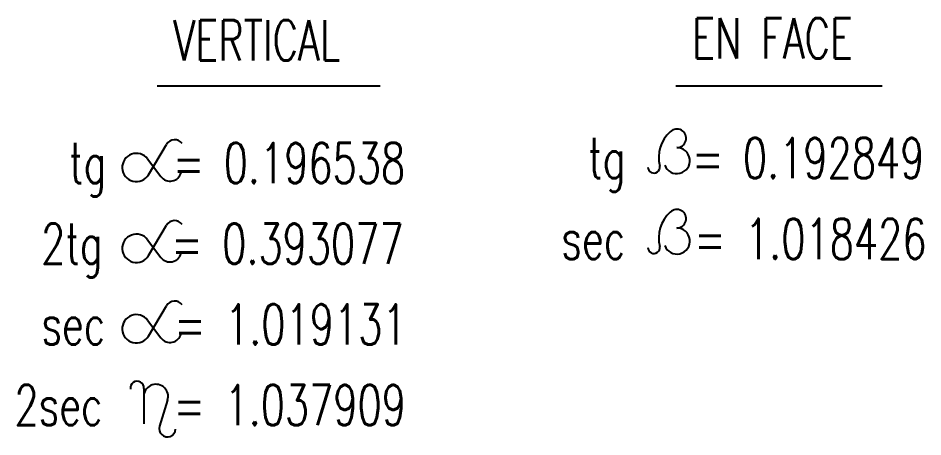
# Model space of a CAD drawing. Extents: x 533388 to 549608, y -20540 to -9060.
# Drawn here: x 546293 to 547639, y -17013 to -16390 of the extents above; entities that cross this region are included whole.
import ezdxf

# ---------------------------------------------------------------- set-up
doc = ezdxf.new("R2010")
doc.units = 0
doc.header["$LTSCALE"] = 200
doc.header["$MEASUREMENT"] = 0
doc.layers.add('LINEA-MEDIA', color=7, linetype='CONTINUOUS')
doc.styles.add('RS', font='ROMANS8.shx', dxfattribs={"width": 0.7})

msp = doc.modelspace()

# ---------------------------------------------------------------- linework, layer by layer
at = {"layer": 'LINEA-MEDIA'}
for p, q in [((546499.764, -16490.653), (546831.284, -16490.653)), ((547271.142, -16490.653), (547578.105, -16490.653)), ((546486.753, -16622.674), (546513.417, -16577.645)), ((546485.433, -16599.267), (546505.287, -16625.53)), ((546486.753, -16742.846), (546513.417, -16697.817)), ((546485.433, -16719.44), (546505.287, -16745.702)), ((546486.753, -16862.518), (546513.417, -16817.489)), ((546485.433, -16839.111), (546505.287, -16865.374)), ((546479.882, -16940.514), (546479.882, -16993.004)), ((546515.079, -16957.783), (546503.014, -16996.532))]:
    msp.add_line(p, q, dxfattribs=at)
for centre, radius, start, end in [((547272.683, -16568.542), 13.827, 270, 135.157666), ((547297.766, -16597.347), 51.996, 132.141042, 193.778634), ((546525.588, -16584.852), 14.145, 36.935571, 149.368163), ((547272.683, -16601.727), 19.358, 200.722607, 90), ((546468.651, -16611.954), 21.038, 37.08899, 329.368163), ((546518.784, -16615.326), 16.92, 217.08899, 345.851113), ((547238.487, -16611.318), 8.921, 179.906205, 10.244605), ((547272.683, -16688.131), 13.827, 270, 135.157666), ((547297.766, -16716.935), 51.996, 132.141042, 193.778634), ((546525.588, -16705.024), 14.145, 36.935571, 149.368163), ((547272.683, -16721.315), 19.358, 200.722607, 90), ((546468.651, -16732.127), 21.038, 37.08899, 329.368163), ((547238.487, -16730.906), 8.921, 179.906205, 10.244605), ((546518.784, -16735.498), 16.92, 217.08899, 345.851113), ((546525.588, -16824.696), 14.145, 36.935571, 149.368163), ((546468.651, -16851.798), 21.038, 37.08899, 329.368163), ((546518.784, -16855.17), 16.92, 217.08899, 345.851113), ((546469.808, -16939.774), 10.074, 355.786368, 189.399767), ((546497.795, -16952.401), 18.103, 342.70498, 171.681716), ((546514.774, -17000.194), 12.317, 162.70498, 355.007087)]:
    msp.add_arc(centre, radius, start, end, dxfattribs=at)

# ---------------------------------------------------------------- texts
at = {"layer": 'LINEA-MEDIA', "style": 'RS', "width": 0.7}
for s, p in [('VERTICAL', (546523.823, -16452.651)), ('EN FACE', (547295.4, -16449.821)), ('tg   = 0.192849', (547140.736, -16628.045)), ('tg   = 0.196538', (546368.435, -16635.288)), ('sec   = 1.018426', (547100.909, -16748.046)), ('2tg   = 0.393077', (546326.963, -16755.289)), ('sec   = 1.019131', (546327.404, -16875.291)), ('2sec   = 1.037909', (546287.34, -16995.292))]:
    msp.add_text(s, height=60.0007, dxfattribs=at).set_placement(p)

doc.saveas('drawing.dxf')
